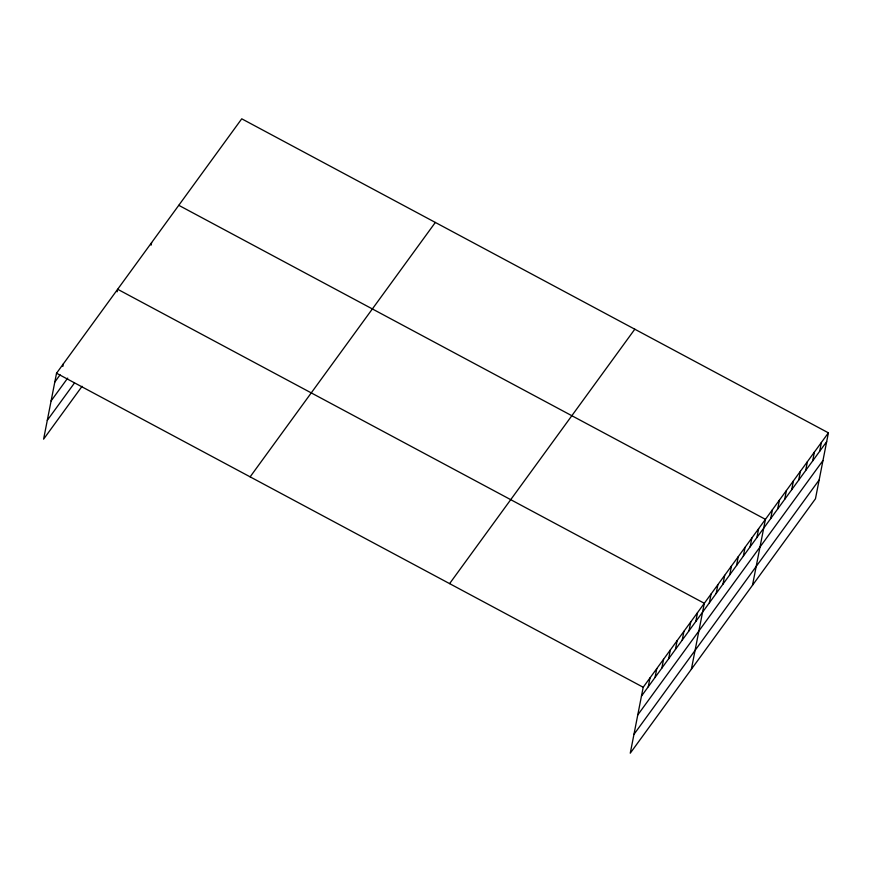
<?xml version="1.0" encoding="UTF-8"?>
<svg xmlns="http://www.w3.org/2000/svg" width="872" height="872" viewBox="0 0 872 872"><rect width="100%" height="100%" fill="white"/><g stroke="black" fill="none" stroke-linecap="round" stroke-linejoin="round"><path stroke-width="1.31" d="M828.4 432.839L643.198 687.256L630.26 753.19L815.462 498.773L828.4 432.839L241.74 118.81L56.538 373.227L43.6 439.161L82.077 386.296M62.828 366.425L63.329 363.897M117.153 291.793L117.655 289.264L704.314 603.293L691.376 669.227M151.107 245.152L151.608 242.623M648.256 686.776L649.989 677.926M655.046 677.446L656.779 668.595M661.837 668.116L663.57 659.265M668.628 658.785L670.361 649.934M675.418 649.466L677.152 640.615M682.209 640.135L683.942 631.284M689 630.805L690.733 621.954M695.791 621.474L697.524 612.624M709.372 602.814L711.105 593.974M716.163 593.494L717.896 584.643M722.953 584.164L724.687 575.313M729.744 574.833L731.477 565.983M736.535 565.503L738.268 556.652M743.326 556.173L745.059 547.322M750.116 546.853L751.849 538.002M756.907 537.523L758.64 528.672M752.492 585.276L765.431 519.341L178.771 205.312M770.695 518.578L772.428 509.728M777.693 508.965L779.426 500.125M784.68 499.362L786.424 490.511M791.678 489.748L793.422 480.897M798.676 480.134L800.42 471.283M805.673 470.52L807.407 461.68M812.671 460.917L814.404 452.067M819.669 451.304L821.402 442.453M54.794 382.078L60.081 374.818M51.099 400.913L67.7 378.11M47.295 420.326L74.458 383.004M250.133 476.853L435.335 222.447M449.603 583.619L634.805 329.213M641.465 696.107L826.667 441.69M637.77 714.942L822.972 460.525M633.966 734.355L819.157 479.938M56.538 373.227L643.198 687.256"/></g></svg>
